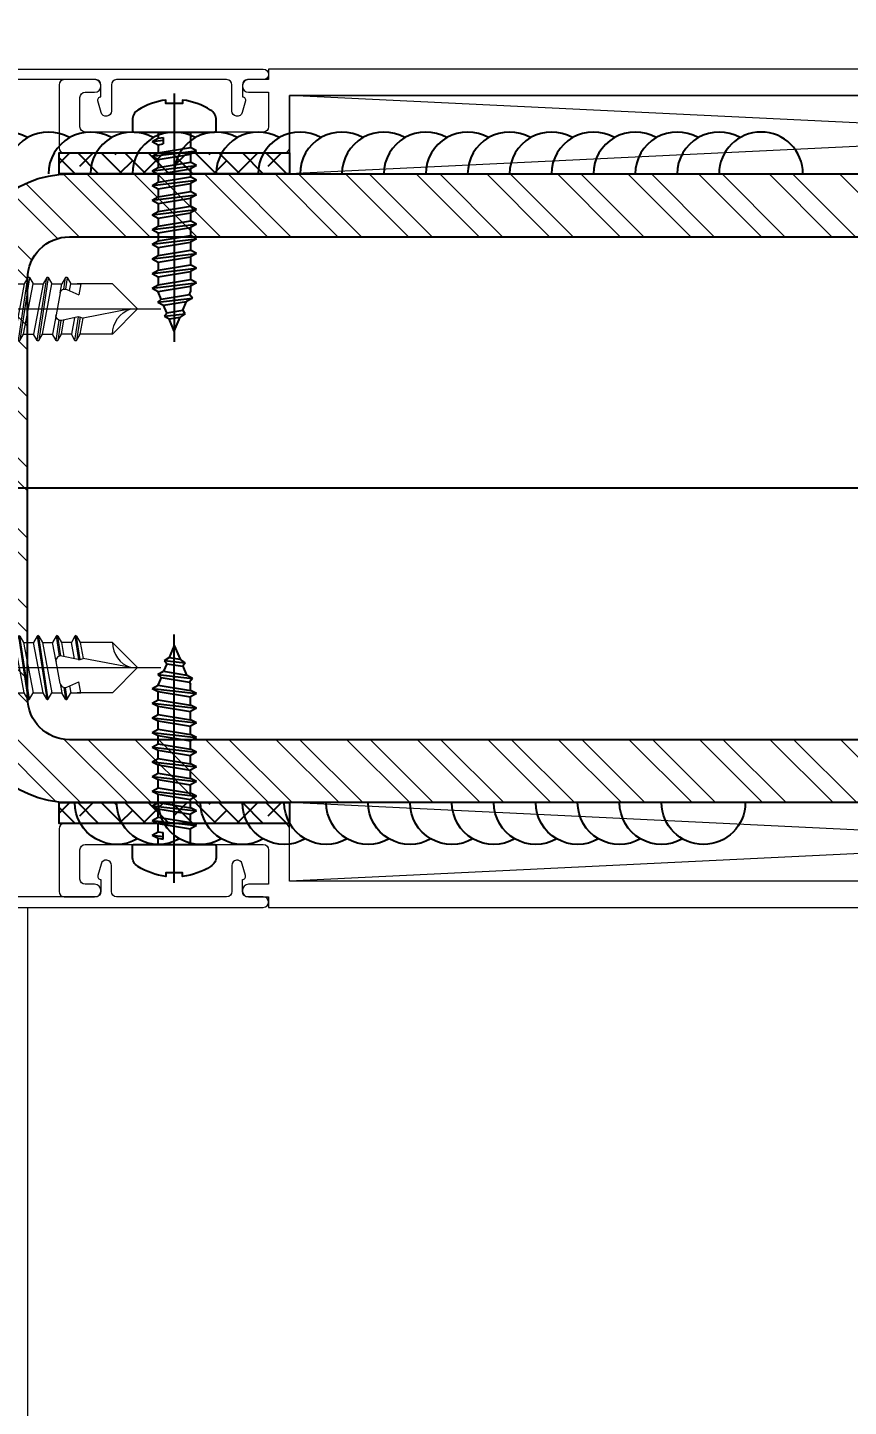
# Model space of a CAD drawing. Extents: x -280168 to 205214, y -148835 to -64913.
# Drawn here: x 51644.2 to 51722.5, y -71738.7 to -71607.1 of the extents above; entities that cross this region are included whole.
import ezdxf

# ---------------------------------------------------------------- set-up
doc = ezdxf.new("R2010")
doc.units = 0
doc.header["$LTSCALE"] = 1000
doc.header["$MEASUREMENT"] = 0
for name, pattern in [('CENTER', [50.800000000000004, 31.75, -6.35, 6.35, -6.35]), ('DASHED', [19.049999999999997, 12.7, -6.35]), ('DIVIDE', [1.25, 0.5, -0.25, 0, -0.25, 0, -0.25])]:
    doc.linetypes.add(name, pattern=pattern)
for name, color, linetype in [('2  辅材', 30, 'Continuous'), ('2PJ', 4, 'Continuous'), ('cen', 1, 'CENTER'), ('尺寸层', 7, 'Continuous'), ('配件层', 4, 'Continuous'), ('附件', 6, 'Continuous')]:
    doc.layers.add(name, color=color, linetype=linetype)
for name, color, linetype, lineweight in [('PJ1_accessories', 4, 'Continuous', 13), ('STE1_carbon steel', 66, 'Continuous', 25), ('STE2_hidden', 64, 'DASHED', 13), ('TC1_hatch', 251, 'Continuous', 13), ('XC1_alum.extrusion', 3, 'Continuous', 20), ('螺钉线层', 4, 'Continuous', 9)]:
    doc.layers.add(name, color=color, linetype=linetype, lineweight=lineweight)
doc.styles.add('QHMY', font='STXIHEI_0.TTF', dxfattribs={"width": 0.75})
doc.dimstyles.new('DIM-50', dxfattribs={"dimscale": 50, "dimtxt": 3, "dimasz": 1, "dimexe": 1, "dimexo": 1, "dimgap": 1, "dimtad": 1, "dimdec": 0, "dimzin": 0, "dimdsep": 46, "dimtxsty": 'QHMY', "dimblk": 'ARCHTICK', "dimcen": 0.09, "dimclrd": 1, "dimclre": 1, "dimclrt": 2, "dimazin": 2, "dimtfac": 1, "dimtdec": 0, "dimtix": 1, "dimtmove": 2, "dimatfit": 3, "dimfxl": 0, "dimtolj": 1, "dimtzin": 0, "dimarcsym": 0})

# ---------------------------------------------------------------- blocks, each defined once
blk = doc.blocks.new('*U365')
at = {"layer": '2  辅材'}
for centre, start in [((1, 6.123031769111886e-16), 180), ((2, 6.123031769111886e-16), 239.9999999999995), ((3, 6.123031769111886e-16), 239.9999999999995), ((4, 6.123031769111886e-16), 239.9999999999995), ((5, 6.123031769111886e-16), 239.9999999999995), ((6, 6.123031769111886e-16), 239.9999999999995), ((7, 6.123031769111886e-16), 239.9999999999995), ((8, 6.123031769111886e-16), 239.9999999999995), ((9, 6.123031769111886e-16), 239.9999999999995), ((10, 6.123031769111886e-16), 239.9999999999995), ((11, 6.123031769111886e-16), 239.9999999999994), ((12, 6.123031769111886e-16), 239.9999999999994), ((13, 6.123031769111886e-16), 239.9999999999994), ((14, 6.123031769111886e-16), 239.9999999999994), ((15, 6.123031769111886e-16), 239.9999999999994)]:
    blk.add_arc(centre, 1, start, 0, dxfattribs=at)
blk = doc.blocks.new('*U358')
for p, q in [((-1.550000000000181, 0), (-1.550000000000181, -0.5901923788646855)), ((1.549999999999954, 0), (1.549999999999954, -1.490192378864662)), ((-2.110000000000127, -0.8999999999998635), (-1.549999999999954, -0.5901923788646855)), ((-2.110000000000127, -0.8999999999998635), (-1.048843532781802, -0.774270560756122)), ((-2.110000000000127, -0.8999999999998635), (-1.549999999999954, -1.209807621135269)), ((-1.549999999999954, -0.5901923788646855), (-1.048843532781802, -0.5093606906036712)), ((-1.549999999999954, -1.209807621135269), (-1.048843532781802, -1.128975932874254)), ((-1.549999999999954, -1.209807621135269), (-1.549999999999954, -1.990192378864549)), ((-1.048843532781802, -0.5093606906036712), (-1.048843532781802, -1.128975932874254)), ((-2.110000000000127, -2.299999999999954), (2.109999999999899, -1.799999999999954)), ((-2.110000000000127, -2.299999999999954), (-1.549999999999954, -1.990192378864662)), ((-2.110000000000127, -2.299999999999954), (-1.549999999999954, -2.609807621135246)), ((-1.549999999999954, -1.990192378864662), (1.549999999999954, -1.490192378864662)), ((-1.549999999999954, -2.609807621135246), (1.549999999999954, -2.10980762113536)), ((-1.549999999999954, -2.609807621135246), (-1.549999999999954, -3.390192378864639)), ((2.109999999999899, -1.799999999999954), (1.549999999999954, -1.490192378864662)), ((2.109999999999899, -1.799999999999954), (1.549999999999954, -2.10980762113536)), ((1.549999999999954, -2.109807621135246), (1.549999999999954, -2.890192378864639)), ((-2.110000000000127, -3.699999999999931), (2.109999999999899, -3.199999999999931)), ((-2.110000000000127, -3.699999999999931), (-1.549999999999954, -3.390192378864639)), ((-2.110000000000127, -3.699999999999931), (-1.549999999999954, -4.009807621135223)), ((-1.549999999999954, -3.390192378864639), (1.549999999999954, -2.890192378864639)), ((-1.549999999999954, -4.009807621135223), (1.549999999999954, -3.509807621135337)), ((2.109999999999899, -3.199999999999931), (1.549999999999954, -2.890192378864639)), ((2.109999999999899, -3.199999999999931), (1.549999999999954, -3.509807621135337)), ((1.549999999999954, -3.509807621135223), (1.549999999999954, -4.29019237886473)), ((-2.110000000000127, -5.099999999999909), (2.109999999999899, -4.599999999999909)), ((-2.110000000000127, -5.099999999999909), (-1.549999999999954, -4.790192378864617)), ((-2.110000000000127, -5.099999999999909), (-1.549999999999954, -5.409807621135314)), ((-1.549999999999954, -4.009807621135223), (-1.549999999999954, -4.790192378864617)), ((-1.549999999999954, -4.790192378864617), (1.549999999999954, -4.29019237886473)), ((-1.549999999999954, -5.409807621135314), (1.549999999999954, -4.909807621135314)), ((2.109999999999899, -4.599999999999909), (1.549999999999954, -4.29019237886473)), ((2.109999999999899, -4.599999999999909), (1.549999999999954, -4.909807621135314)), ((1.549999999999954, -4.909807621135314), (1.549999999999954, -5.690192378864706)), ((-2.110000000000127, -6.5), (2.109999999999899, -6)), ((-2.110000000000127, -6.5), (-1.549999999999954, -6.190192378864594)), ((-2.110000000000127, -6.5), (-1.549999999999954, -6.809807621135291)), ((-1.549999999999954, -5.409807621135314), (-1.549999999999954, -6.190192378864594)), ((-1.549999999999954, -6.190192378864594), (1.549999999999954, -5.690192378864706)), ((-1.549999999999954, -6.809807621135291), (1.549999999999954, -6.309807621135291)), ((2.109999999999899, -6), (1.549999999999954, -5.690192378864706)), ((2.109999999999899, -6), (1.549999999999954, -6.309807621135291)), ((1.549999999999954, -6.309807621135291), (1.549999999999954, -7.090192378864684)), ((-2.110000000000127, -7.899999999999977), (2.109999999999899, -7.399999999999977)), ((-2.110000000000127, -7.899999999999977), (-1.549999999999954, -7.590192378864684)), ((-1.549999999999954, -6.809807621135291), (-1.549999999999954, -7.590192378864684)), ((-1.549999999999954, -7.590192378864684), (1.549999999999954, -7.090192378864684)), ((-1.549999999999954, -8.209807621135269), (1.549999999999954, -7.709807621135268)), ((2.109999999999899, -7.399999999999977), (1.549999999999954, -7.090192378864684)), ((2.109999999999899, -7.399999999999977), (1.549999999999954, -7.709807621135268)), ((1.549999999999954, -7.709807621135268), (1.549999999999954, -8.490192378864776)), ((-2.110000000000127, -7.899999999999977), (-1.549999999999954, -8.209807621135269)), ((-2.110000000000127, -9.299999999999953), (2.109999999999899, -8.799999999999953)), ((-2.110000000000127, -9.299999999999953), (-1.549999999999954, -8.990192378864663)), ((-1.549999999999954, -8.209807621135269), (-1.549999999999954, -8.990192378864663)), ((-1.549999999999954, -8.990192378864663), (1.549999999999954, -8.490192378864776)), ((-1.549999999999954, -9.609807621135246), (1.549999999999954, -9.109807621135358)), ((2.109999999999899, -8.799999999999953), (1.549999999999954, -8.490192378864776)), ((2.109999999999899, -8.799999999999953), (1.549999999999954, -9.109807621135358)), ((1.549999999999954, -9.109807621135358), (1.549999999999954, -9.890192378864642)), ((-2.110000000000127, -9.299999999999953), (-1.549999999999954, -9.609807621135246)), ((-2.110000000000127, -10.69999999999993), (2.109999999999899, -10.20000000000004)), ((-2.110000000000127, -10.69999999999993), (-1.549999999999954, -10.39019237886464)), ((-1.549999999999954, -9.609807621135246), (-1.549999999999954, -10.39019237886464)), ((-1.549999999999954, -10.39019237886464), (1.549999999999954, -9.890192378864642)), ((-1.549999999999954, -11.00980762113522), (1.549999999999954, -10.50980762113534)), ((2.109999999999899, -10.20000000000004), (1.549999999999954, -9.890192378864642)), ((2.109999999999899, -10.20000000000004), (1.549999999999954, -10.50980762113534)), ((1.549999999999954, -10.50980762113522), (1.549999999999954, -11.29019237886473)), ((-2.110000000000127, -10.69999999999993), (-1.549999999999954, -11.00980762113522)), ((-2.110000000000127, -12.09999999999991), (2.109999999999899, -11.60000000000002)), ((-2.110000000000127, -12.09999999999991), (-1.549999999999954, -11.79019237886473)), ((-1.549999999999954, -11.00980762113522), (-1.549999999999954, -11.79019237886473)), ((-1.549999999999954, -11.79019237886473), (1.549999999999954, -11.29019237886473)), ((2.109999999999899, -11.60000000000002), (1.549999999999954, -11.29019237886473)), ((2.109999999999899, -11.60000000000002), (1.549999999999954, -11.90980762113531)), ((-2.110000000000127, -12.09999999999991), (-1.549999999999954, -12.40980762113531)), ((-2.109999999999899, -13.5), (2.109999999999899, -13)), ((-1.549999999999954, -12.40980762113531), (1.549999999999954, -11.90980762113531)), ((-1.549999999999954, -12.40980762113531), (-1.549999999999954, -13.19019237886471)), ((-1.549999999999954, -13.19019237886471), (1.549999999999954, -12.69019237886482)), ((1.549999999999954, -11.90980762113531), (1.549999999999954, -12.69019237886471)), ((2.109999999999899, -13), (1.549999999999954, -12.69019237886482)), ((2.109999999999899, -13), (1.549999999999954, -13.3098076211354)), ((-2.109999999999899, -13.5), (-1.549999999999954, -13.19019237886471)), ((-2.109999999999899, -13.5), (-1.549999999999954, -13.8098076211354)), ((-2.109999999999899, -14.90000000000009), (2.109999999999899, -14.40000000000009)), ((-1.549999999999954, -13.8098076211354), (1.549999999999954, -13.3098076211354)), ((-1.549999999999954, -13.8098076211354), (-1.549999999999727, -14.59019237886468)), ((-1.549999999999954, -14.59019237886468), (1.549999999999954, -14.0901923788648)), ((1.549999999999954, -13.30980762113529), (1.549999999999954, -14.0901923788648)), ((2.109999999999899, -14.40000000000009), (1.549999999999954, -14.0901923788648)), ((2.109999999999899, -14.40000000000009), (1.549999999999954, -14.70980762113538)), ((-2.109999999999899, -14.90000000000009), (-1.549999999999954, -14.59019237886468)), ((-2.109999999999899, -14.90000000000009), (-1.549999999999954, -15.20980762113538)), ((-1.549999999999954, -15.20980762113538), (1.549999999999954, -14.70980762113538)), ((-1.549999999999727, -15.20980762113549), (-1.549999999999954, -15.25796897832037)), ((-1.265697031240279, -15.94433706132315), (-1.549999999999954, -15.25796897832037)), ((-1.265697031239824, -15.94433706132281), (1.446923518546327, -15.50681761780902)), ((1.446923518546782, -15.50681761780913), (1.549999999999954, -15.25796897832322)), ((1.730005127811182, -15.84502308912204), (1.446923518546782, -15.5068176178089)), ((1.549999999999954, -14.70980762113549), (1.549999999999954, -15.25796897832322)), ((-1.582491525557315, -16.23749899591917), (1.730005127810954, -15.84502308912192)), ((-1.582491525557315, -16.23749899591917), (-1.265697031240279, -15.94433706132292)), ((-1.582491525557315, -16.23749899591917), (-1.025116830259094, -16.52514904537077)), ((-1.025116830259094, -16.52514904537088), (1.171896286670062, -16.17079209102735)), ((-0.7221140810540874, -17.25666239193788), (-1.025116830258866, -16.52514904537088)), ((-0.7221140810545422, -17.25666239193811), (0.8255086495123578, -17.00704582249182)), ((0.8255086495123578, -17.0070458224917), (1.171896286670062, -16.17079209102724)), ((1.025754497339221, -17.34353629736756), (0.8255086495121304, -17.00704582249159)), ((1.730005127811182, -15.84502308912204), (1.171896286670062, -16.17079209102735)), ((-0.9196636874371505, -17.56664626062115), (-0.7221140810540874, -17.25666239193776)), ((-0.9196636874373779, -17.56664626062115), (1.025754497339221, -17.34353629736756)), ((-0.9196636874371505, -17.56664626062115), (-0.4815338800729024, -17.83747437598561)), ((-0.4815338800722202, -17.83747437598583), (0.5504814176347282, -17.67102029571049)), ((0, -19), (-0.481533880072675, -17.83747437598549)), ((0, -19), (0.550481417635865, -17.67102029570992)), ((1.025754497339221, -17.34353629736756), (0.5504814176354103, -17.67102029571015))]:
    blk.add_line(p, q)
blk.add_lwpolyline([(4, 0.1999999999999318), (4, 1.135623639735172, 0.2573443962429576), (3.470756914006415, 2.095802620534755, 0.1104181238085093), (0.7999999999999546, 3.050581369148062), (0.7999999999999546, 2.716371473349227), (-0.7999999999999546, 2.716371473349227), (-0.7999999999999546, 3.050581369148062, 0.1104181238085079), (-3.470756914006415, 2.095802620534755, 0.2573443962429576), (-4, 1.135623639735172), (-4, 0.1999999999999318, 0.4142135623730961), (-3.799999999999954, 0), (3.799999999999954, 0, 0.4142135623730698)], format="xyb", close=True)
at = {"layer": 'cen', "ltscale": 2}
blk.add_line((0, 3.67091800590424), (0, -20.03404386090005), dxfattribs=at)
blk = doc.blocks.new('*U366')
at = {"layer": '2  辅材'}
for centre, start in [((1, 6.123031769111886e-16), 180), ((2, 6.123031769111886e-16), 239.9999999999995), ((3, 6.123031769111886e-16), 239.9999999999995), ((4, 6.123031769111886e-16), 239.9999999999995), ((5, 6.123031769111886e-16), 239.9999999999995), ((6, 6.123031769111886e-16), 239.9999999999995), ((7, 6.123031769111886e-16), 239.9999999999995), ((8, 6.123031769111886e-16), 239.9999999999995), ((9, 6.123031769111886e-16), 239.9999999999995), ((10, 6.123031769111886e-16), 239.9999999999995), ((11, 6.123031769111886e-16), 239.9999999999994), ((12, 6.123031769111886e-16), 239.9999999999994), ((13, 6.123031769111886e-16), 239.9999999999994), ((14, 6.123031769111886e-16), 239.9999999999994), ((15, 6.123031769111886e-16), 239.9999999999994), ((16, 6.123031769111886e-16), 239.9999999999994), ((17, 6.123031769111886e-16), 239.9999999999994), ((18, 6.123031769111886e-16), 239.9999999999994), ((19, 6.123031769111886e-16), 239.9999999999995)]:
    blk.add_arc(centre, 1, start, 0, dxfattribs=at)
blk = doc.blocks.new('PT-C-PTZGLSI-ST5.5LST')
at = {"layer": '螺钉线层'}
for p, q in [((-1.200000000000273, 5.499999999999773), (-2.273736754432321e-13, 5.499999999999773)), ((-2.273736754432321e-13, 5.499999999999773), (2.273736754432321e-13, -5.499999999999773)), ((-3.999999999999773, 0.5899999999996908), (-3.425020350683099, 0.5899999999999181)), ((-3.425020350683099, 0.5899999999999181), (-3.425020350683326, -0.5899999999999181)), ((-3.425020350683326, -0.5899999999999181), (-3.999999999999773, -0.5900000000001455)), ((-1.200000000000273, -5.499999999999773), (2.273736754432321e-13, -5.499999999999773))]:
    blk.add_line(p, q, dxfattribs=at)
for centre, radius, start, end in [((2.793114455093246, -0.03050315157952355), 6.821394883827407, 125.8299052604258, 174.7809172056982), ((2.793114455092791, 0.03050315157975092), 6.82139488382751, 185.2190827943148, 234.1700947395742)]:
    blk.add_arc(centre, radius, start, end, dxfattribs=at)
blk = doc.blocks.new('PT-C-PTZGLSI-ST5.5LW')
at = {"layer": '螺钉线层'}
for p, q in [((-0.1026090771724739, 3.00169872976312), (-0.4500000000002728, 2.400000000000546)), ((0.04739092133922895, 3.00169872976312), (0.3947818457113499, 2.400000000000773)), ((-1.405218154287923, 2.400000000000546), (-0.4500000000002728, 2.400000000000546)), ((0.4499999999998181, -2.400000000000318), (-0.4499999999993634, 2.400000000000546)), ((0.3947818457113499, 2.400000000000773), (1.294781845711896, -2.400000000000318)), ((-0.5052181542882863, -2.400000000000318), (0.4499999999993634, -2.400000000000318)), ((0.7973909228271623, -3.001698729762893), (0.4499999999998181, -2.400000000000318)), ((0.9473909213388652, -3.001698729762893), (1.294781845711896, -2.400000000000546))]:
    blk.add_line(p, q, dxfattribs=at)
at = {"layer": '螺钉线层', "color": 6, "linetype": 'Continuous'}
for p, q in [((-0.1026090771724739, 3.00169872976312), (0.7973909228271623, -3.001698729762893)), ((0.9473909213388652, -3.001698729762893), (0.04739092133922895, 3.00169872976312))]:
    blk.add_line(p, q, dxfattribs=at)
at = {"layer": '螺钉线层'}
for centre, start, end in [((-0.02760907717265582, 2.958397459670095), 29.99999994500553, 150.0000000549945), ((0.8723909228269804, -2.958397459669868), 209.9999999450055, 330.0000000549945)]:
    blk.add_arc(centre, 0.0866025403304984, start, end, dxfattribs=at)
blk = doc.blocks.new('PT-C-PTZZZGLD-ST5.5LWW')
at = {"layer": '螺钉线层'}
for p, q in [((-7.775000000002819, 3.001698729763802), (-8.122390922830618, 2.400000000001228)), ((-7.625000001491117, 3.001698729763802), (-7.277609077118996, 2.400000000001455)), ((-5.975000000003092, 3.00169872976403), (-6.322390922830891, 2.400000000001455)), ((-5.825000001491389, 3.00169872976403), (-5.477609077119268, 2.400000000001683)), ((-9.077609077118268, 2.400000000001228), (-8.122390922830618, 2.400000000001228)), ((-7.781195788371406, 0.5802926162211861), (-8.122390922830618, 2.400000000001228)), ((-7.277609077118996, 2.400000000001455), (-7.025729293534823, 1.056641154221779)), ((-6.322390922830891, 2.400000000001455), (-7.277609077118996, 2.400000000001455)), ((-6.030801689203145, 0.8448574206547619), (-6.322390922829982, 2.400000000001455)), ((-2.400000000001, 2.400000000001), (-5.477609077118814, 2.400000000001228)), ((-5.477609077119268, 2.400000000001683), (-5.192368380412063, 0.8787162842290854)), ((0, 0), (-2.400000000001, 2.400000000001)), ((-7.384953796006357, -1.532998009728544), (-7.781195788371406, 0.5802926162211861)), ((-5.659590567578562, 0.7658401364453766), (-7.245213808028893, 1.10336138767093)), ((-5.467568495482283, 0.779076674898306), (-5.192368380412063, 0.8787162842293128)), ((-0.6600000000030377, 1.13686837721616e-12), (-5.192368380411608, 0.8787162842293128)), ((-2.728484105318785e-12, 1.13686837721616e-12), (-2.400000000004184, -2.399999999999409)), ((-8.177609077118632, -2.399999999999636), (-7.222390922830982, -2.399999999999636)), ((-7.384953796006357, -1.532998009728544), (-7.222390922830982, -2.399999999999864)), ((-6.875000000003183, -3.001698729762211), (-7.222390922830527, -2.399999999999636)), ((-6.759958729222944, -1.861309906001679), (-5.618481218049055, -1.354185092160378)), ((-6.72500000149148, -3.001698729762211), (-6.37760907711845, -2.399999999999864)), ((-6.500247595126893, -1.745927903954453), (-6.37760907711845, -2.399999999999636)), ((-6.377609077118905, -2.399999999999409), (-5.422390922831255, -2.399999999999409)), ((-2.400000000004184, -2.399999999999409), (-5.775557948085407, -2.399999999999409)), ((-5.4223909228308, -2.399999999999409), (-5.61848121805042, -1.354185092160833))]:
    blk.add_line(p, q, dxfattribs=at)
at = {"layer": '螺钉线层', "color": 6, "linetype": 'Continuous'}
for p, q in [((-7.775000000002819, 3.001698729763802), (-7.488074458690789, 1.087778656669343)), ((-7.341887387042334, 1.113212562718218), (-7.625000001491117, 3.001698729763802)), ((-5.975000000003092, 3.00169872976403), (-5.639255640594911, 0.7621355805156327)), ((-5.490675476960405, 0.7716065061770223), (-5.825000001491389, 3.00169872976403)), ((-7.041808884483544, -1.889009803855288), (-6.875000000003183, -3.001698729762211)), ((-6.72500000149148, -3.001698729762211), (-6.890603995454967, -1.897046955707765))]:
    blk.add_line(p, q, dxfattribs=at)
at = {"layer": '螺钉线层'}
for centre, radius, start, end in [((-7.700000000003001, 2.958397459670778), 0.0866025403304984, 29.99999994500553, 150.0000000549945), ((-5.900000000003274, 2.958397459671005), 0.0866025403304984, 29.99999994500553, 150.0000000549945), ((0.1251724137923702, 2.400000000001), 2.52517241379369, 180, 251.8842237427178), ((-7.338903304250834, 0.663222456993708), 0.45, 77.98317710944669, 190.6196552761552), ((-5.586720959406193, 1.108170415860968), 0.35, 257.9831771094467, 289.9034160734104), ((-6.942661311885786, -1.450068168956022), 0.45, 190.6196552761552, 293.9541673023247), ((-6.800000000003365, -2.958397459669186), 0.0866025403304984, 209.9999999450055, 330.0000000549945)]:
    blk.add_arc(centre, radius, start, end, dxfattribs=at)
blk = doc.blocks.new('ST5.5x22自攻自钻')
at = {"layer": '螺钉线层'}
for p, q in [((-8.317814394898505, 4.502466129012646), (-8.340205317789696, 4.502466129012646)), ((-8.500400737180371, 2.1024661290121), (-8.246584084110054, 2.525605981673607)), ((-8.262596240610947, -0.2975338709879907), (-8.500400737180371, 2.1024661290121)), ((-8.246584084110054, 2.525605981673607), (-7.867814394899597, 2.102466129013237)), ((-7.867814394899597, 2.102466129013692), (-7.417814394898869, -0.2975338709879907)), ((-8.262596240610947, -0.2975338709879907), (-8.340205317789696, -0.2975338709879907)), ((-7.915205317783602, -0.8992326007505653), (-8.262596240610947, -0.2975338709879907)), ((-7.765205319271899, -0.8992326007505653), (-7.417814394898869, -0.297533870988218))]:
    blk.add_line(p, q, dxfattribs=at)
at = {"layer": '螺钉线层', "color": 46, "linetype": 'CENTER'}
blk.add_line((-16.21191307588288, 2.102466129012782), (15.59335668953554, 2.102466129012328), dxfattribs=at)
at = {"layer": '螺钉线层', "color": 6, "linetype": 'Continuous'}
for p, q in [((-8.246584084110054, 2.525605981673607), (-7.915205317783602, -0.8992326007505653)), ((-7.765205319271899, -0.8992326007505653), (-8.246584084110054, 2.525605981673607))]:
    blk.add_line(p, q, dxfattribs=at)
at = {"layer": '螺钉线层'}
for centre, radius, start, end in [((-8.340205317789696, 4.802466129012601), 0.3, 180, 270), ((-8.340205317789696, -0.5975338709888547), 0.3, 90, 180), ((-7.840205317783784, -0.8559313306575405), 0.0866025403304984, 209.9999999450055, 330.0000000549945)]:
    blk.add_arc(centre, radius, start, end, dxfattribs=at)
for name, p in [('PT-C-PTZGLSI-ST5.5LST', (-8.640205317790333, 2.102466129012555)), ('PT-C-PTZGLSI-ST5.5LW', (-6.912596240611038, 2.1024661290121)), ('PT-C-PTZGLSI-ST5.5LW', (-5.112596240610856, 2.102466129011873)), ('PT-C-PTZGLSI-ST5.5LW', (-3.312596240611128, 2.1024661290121)), ('PT-C-PTZGLSI-ST5.5LW', (-1.512596240610947, 2.1024661290121)), ('PT-C-PTZGLSI-ST5.5LW', (0.2874037593883259, 2.102466129012328)), ('PT-C-PTZGLSI-ST5.5LW', (2.087403759388508, 2.102466129012328)), ('PT-C-PTZGLSI-ST5.5LW', (3.887403759388235, 2.102466129012555)), ('PT-C-PTZZZGLD-ST5.5LWW', (13.35979468221558, 2.10246612901301))]:
    blk.add_blockref(name, p, dxfattribs=at)
blk = doc.blocks.new('_ArchTick')
at = {"color": 0, "linetype": 'ByBlock', "const_width": 0.4}
blk.add_lwpolyline([(-0.5, -0.5), (0.5, 0.5)], dxfattribs=at)
blk = doc.blocks.new('*D397')
at = {"layer": 'Defpoints', "color": 0, "transparency": 16777216}
for p in [(51588.200022538, -70893.21994705597), (51848.20002523297, -71611.55903327563), (51588.200022538, -72332.02773645875)]:
    blk.add_point(p, dxfattribs=at)
at = {"layer": '尺寸层', "color": 1, "lineweight": -2, "transparency": 16777216}
for p, q in [((51588.200022538, -71293.21994705597), (51588.200022538, -70843.21994705597)), ((51848.20002523297, -71293.21994705597), (51848.20002523297, -70843.21994705597)), ((51588.200022538, -70893.21994705597), (51538.200022538, -70893.21994705597)), ((51848.20002523297, -70893.21994705597), (51588.200022538, -70893.21994705597)), ((51848.20002523297, -70893.21994705597), (51898.20002523297, -70893.21994705597))]:
    blk.add_line(p, q, dxfattribs=at)
at = {"layer": '尺寸层', "color": 1, "lineweight": -2, "transparency": 16777216, "xscale": 50, "yscale": 50, "zscale": 50}
blk.add_blockref('_ArchTick', (51588.200022538, -70893.21994705597), dxfattribs=at)
at = {"layer": '尺寸层', "color": 1, "lineweight": -2, "transparency": 16777216, "xscale": 50, "yscale": 50, "zscale": 50, "rotation": 180}
blk.add_blockref('_ArchTick', (51848.20002523297, -70893.21994705597), dxfattribs=at)
at = {"layer": '尺寸层', "color": 2, "transparency": 16777216, "insert": (51718.20002388549, -70766.4127181403), "char_height": 150, "attachment_point": 5, "style": 'QHMY'}
blk.add_mtext('\\A1;260', dxfattribs=at)

msp = doc.modelspace()

# ---------------------------------------------------------------- hatches: boundary and pattern name
at = {"layer": '2PJ'}
h = msp.add_hatch(dxfattribs=at)
h.set_pattern_fill('ANSI38', color=256, scale=0.5, angle=90)
h.set_pattern_definition([(135, (55181.20764805833, -81441.92669003125), (-1.122532015133644, -1.122532015133644), []), (225, (55181.20764805833, -81441.92669003125), (-1.122532015133644, -3.367596045400932), [3.96875, -2.38125])])
h.paths.add_polyline_path([(51669.19992404705, -71619.02795590652), (51669.19992404705, -71621.02795590652), (51647.20002523297, -71621.02795590652), (51647.20002523297, -71619.02795590652)])
h = msp.add_hatch(dxfattribs=at)
h.set_pattern_fill('ANSI38', color=256, scale=0.5, angle=90)
h.set_pattern_definition([(135, (55181.20764805833, -81503.92658030736), (-1.122532015133644, -1.122532015133644), []), (225, (55181.20764805833, -81503.92658030736), (-1.122532015133644, -3.367596045400932), [3.96875, -2.38125])])
h.paths.add_polyline_path([(51669.19992404705, -71681.02784618264), (51669.19992404705, -71683.02784618264), (51647.20002523297, -71683.02784618264), (51647.20002523297, -71681.02784618264)])
at = {"layer": 'TC1_hatch'}
h = msp.add_hatch(dxfattribs=at)
h.set_pattern_fill('ANSI32', color=256, angle=90)
h.set_pattern_definition([(135, (-274346.5296637411, -974287.5698809358), (-3.367596045400933, -3.367596045400933), []), (135, (-274346.5296637411, -974285.3248159357), (-3.367596045400933, -3.367596045400933), [])])
h.paths.add_polyline_path([(51778.20002523297, -71621.02784618264, -0.4142135623730951), (51788.20002523297, -71631.02784618264), (51788.20002523297, -71671.02784618264, -0.4142135623730951), (51778.20002523297, -71681.02784618264), (51648.20002523297, -71681.02784618264, -0.4142135623730951), (51638.20002523297, -71671.02784618264), (51638.20002523297, -71631.02784618264, -0.4142135623730951), (51648.20002523297, -71621.02784618264)])
h.paths.add_polyline_path([(51648.20002523297, -71627.02784618264, 0.4142135623730951), (51644.20002523297, -71631.02784618264), (51644.20002523297, -71671.02784618264, 0.4142135623730951), (51648.20002523297, -71675.02784618264), (51778.20002523297, -71675.02784618264, 0.4142135623730951), (51782.20002523297, -71671.02784618264), (51782.20002523297, -71631.02784618264, 0.4142135623730951), (51778.20002523297, -71627.02784618264)], flags=16)

# ---------------------------------------------------------------- linework, layer by layer
at = {"layer": '2PJ'}
for points in [[(51669.19992404705, -71619.02795590652), (51669.19992404705, -71621.02795590652), (51647.20002523297, -71621.02795590652), (51647.20002523297, -71619.02795590652)], [(51669.19992404705, -71681.02784618264), (51669.19992404705, -71683.02784618264), (51647.20002523297, -71683.02784618264), (51647.20002523297, -71681.02784618264)]]:
    msp.add_lwpolyline(points, close=True, dxfattribs=at)
at = {"layer": 'PJ1_accessories'}
for points in [[(51824.19931859255, -71613.52773645875), (51669.20002523297, -71613.52773645875), (51669.20002523297, -71621.02784618264), (51824.19931859255, -71621.02784618264), (51824.19931859255, -71613.52773645875), (51669.20002523297, -71621.02784618264), (51824.19931859255, -71621.02784618264), (51669.20002523297, -71613.52773645875)], [(51824.19931859255, -71688.52795590652), (51669.20002523297, -71688.52795590652), (51669.20002523297, -71681.02784618264), (51824.19931859255, -71681.02784618264), (51824.19931859255, -71688.52795590652), (51669.20002523297, -71681.02784618264), (51824.19931859255, -71681.02784618264), (51669.20002523297, -71688.52795590652)]]:
    msp.add_lwpolyline(points, dxfattribs=at)
at = {"layer": 'STE1_carbon steel'}
for points in [[(51638.20002523297, -71671.02784618264), (51638.20002523297, -71631.02784618264, -0.414213562373095), (51648.20002523297, -71621.02784618264), (51828.20002523297, -71621.02784618264, -0.414213562373095), (51838.20002523297, -71631.02784618264), (51838.20002523297, -71671.02784618264, -0.414213562373095), (51828.20002523297, -71681.02784618264), (51648.20002523297, -71681.02784618264, -0.414213562373095)], [(51644.20002523297, -71671.02784618264), (51644.20002523297, -71631.02784618264, -0.4142135623730951), (51648.20002523297, -71627.02784618264), (51828.20002523297, -71627.02784618264, -0.4142135623730951), (51832.20002523297, -71631.02784618264), (51832.20002523297, -71671.02784618264, -0.4142135623730951), (51828.20002523297, -71675.02784618264), (51648.20002523297, -71675.02784618264, -0.4142135623730951)]]:
    msp.add_lwpolyline(points, format="xyb", close=True, dxfattribs=at)
at = {"layer": 'STE2_hidden'}
msp.add_line((51644.20002523296, -71691.02795590652), (51644.20002523296, -72271.02795590652), dxfattribs=at)
at = {"layer": 'XC1_alum.extrusion', "color": 191}
for points in [[(51652.20002523297, -71615.02795590652, -0.8732718685717618), (51651.21816527558, -71615.1614136956), (51650.91090925853, -71614.05204141868, -0.4957562493968732), (51651.20002523297, -71613.67196674523), (51651.20002523297, -71612.52795590652, 0.4142135623730951), (51650.70002523297, -71612.02795590652), (51619.70000585919, -71612.02795590652, -0.9999999999999998), (51619.70000585919, -71611.02795590652), (51666.70002523297, -71611.02795590652, -0.9999999999999998), (51666.70002523297, -71612.02795590652), (51665.20002523297, -71612.02795590652, 0.4142135623730951), (51664.70002523297, -71612.52795590652), (51664.70002523297, -71613.67196674523, -0.4957562493970037), (51664.98914120742, -71614.05204141868), (51664.68188519037, -71615.1614136956, -0.8732718685715486), (51663.70002523297, -71615.02795590652), (51663.70002523297, -71612.52795590652, 0.4142135623730951), (51663.20002523297, -71612.02795590652), (51652.70002523297, -71612.02795590652, 0.4142135623730951), (51652.20002523297, -71612.52795590652)], [(51652.20002523297, -71687.02795590652, 0.8732718685717618), (51651.21816527558, -71686.89449811744), (51650.91090925853, -71688.00387039437, 0.4957562493968732), (51651.20002523297, -71688.38394506782), (51651.20002523297, -71689.52795590652, -0.4142135623730951), (51650.70002523297, -71690.02795590652), (51619.70000585919, -71690.02795590652, 0.9999999999999998), (51619.70000585919, -71691.02795590652), (51666.70002523297, -71691.02795590652, 0.9999999999999998), (51666.70002523297, -71690.02795590652), (51665.20002523297, -71690.02795590652, -0.4142135623730951), (51664.70002523297, -71689.52795590652), (51664.70002523297, -71688.38394506782, 0.4957562493970037), (51664.98914120742, -71688.00387039437), (51664.68188519037, -71686.89449811744, 0.8732718685715486), (51663.70002523297, -71687.02795590652), (51663.70002523297, -71689.52795590652, -0.4142135623730951), (51663.20002523297, -71690.02795590652), (51652.70002523297, -71690.02795590652, -0.4142135623730951), (51652.20002523297, -71689.52795590652)]]:
    msp.add_lwpolyline(points, format="xyb", close=True, dxfattribs=at)
at = {"layer": 'XC1_alum.extrusion'}
for points in [[(51848.20002523297, -71611.02795590652), (51667.20002523297, -71611.02795590652), (51667.20002523297, -71612.02795590652), (51665.30002523295, -71612.02795590652, 0.9999999999999998), (51665.30002523295, -71613.22795590648), (51667.20002523297, -71613.22795590648), (51667.20002523297, -71616.52795590652, -0.4142135623730951), (51666.70002523297, -71617.02795590652), (51649.70002523297, -71617.02795590652, -0.4142135623730951), (51649.20002523297, -71616.52795590652), (51649.20002523297, -71613.72795590648, -0.4142135623730951), (51649.70002523297, -71613.22795590648), (51650.600025233, -71613.22795590648, 0.9999999999999998), (51650.600025233, -71612.02795590652), (51647.70002523297, -71612.02795590652, 0.4142135623730951), (51647.20002523297, -71612.52795590652), (51647.20002523297, -71618.52795590652, 0.4142135623730951), (51647.70002523297, -71619.02795590652), (51668.70002523297, -71619.02795590652, 0.4142135623730951), (51669.20002523297, -71618.52795590652), (51669.20002523297, -71613.52795590652), (51824.19931859255, -71613.52795590652)], [(51824.19931859255, -71688.52795590652), (51669.20002523297, -71688.52795590652), (51669.20002523297, -71683.52795590652, 0.414213562373095), (51668.70002523297, -71683.02795590652), (51647.70002523297, -71683.02795590652, 0.4142135623730951), (51647.20002523297, -71683.52795590652), (51647.20002523297, -71689.52795590652, 0.4142135623730951), (51647.70002523297, -71690.02795590652), (51650.600025233, -71690.02795590652, 0.9999999999999996), (51650.600025233, -71688.82795590657), (51649.70002523297, -71688.82795590657, -0.4142135623730951), (51649.20002523297, -71688.32795590657), (51649.20002523297, -71685.52795590652, -0.4142135623730951), (51649.70002523297, -71685.02795590652), (51666.70002523297, -71685.02795590652, -0.414213562373095), (51667.20002523297, -71685.52795590652), (51667.20002523297, -71688.82795590657), (51665.30002523295, -71688.82795590657, 1), (51665.30002523295, -71690.02795590652), (51667.20002523297, -71690.02795590652), (51667.20002523297, -71691.02795590652), (51848.20002523297, -71691.02795590652)]]:
    msp.add_lwpolyline(points, format="xyb", dxfattribs=at)
at = {"layer": '配件层', "color": 1, "linetype": 'DIVIDE', "ltscale": 30}
msp.add_line((51860.36854216986, -71651.02795590652), (51546.983106199, -71651.02795590652), dxfattribs=at)

# ---------------------------------------------------------------- block references
at = {"xscale": 4, "yscale": 4, "zscale": 4, "rotation": 180}
msp.add_blockref('*U366', (51718.20002523897, -71621.02806563041), dxfattribs=at)
at = {"ltscale": 5, "xscale": -1, "rotation": 180}
msp.add_blockref('ST5.5x22自攻自钻', (51641.34023055079, -71631.80959101014), dxfattribs=at)
at = {"ltscale": 5}
msp.add_blockref('ST5.5x22自攻自钻', (51641.34023055079, -71670.24610135511), dxfattribs=at)
at = {"xscale": -4, "yscale": 4, "zscale": 4}
msp.add_blockref('*U365', (51712.70002523303, -71681.02784618264), dxfattribs=at)
at = {"layer": '附件'}
msp.add_blockref('*U358', (51658.20002523297, -71617.02795590652), dxfattribs=at)
at = {"layer": '附件', "xscale": -1, "rotation": 180}
msp.add_blockref('*U358', (51658.20002523297, -71685.02795590652), dxfattribs=at)

# ---------------------------------------------------------------- dimensions: what is measured, and where the dimension line sits
at = {"layer": '尺寸层'}
dim = msp.add_linear_dim(base=(51588.200022538, -70893.21994705597), p1=(51848.20002523297, -71611.55903327563), p2=(51588.200022538, -72332.02773645875), angle=180, dimstyle='DIM-50', override={"dimfxl": 8}, dxfattribs=at)
dim.commit()
dim.dimension.update_dxf_attribs({"geometry": '*D397', "text_midpoint": (51718.20002388549, -70766.4127181403)})

doc.saveas('drawing.dxf')
